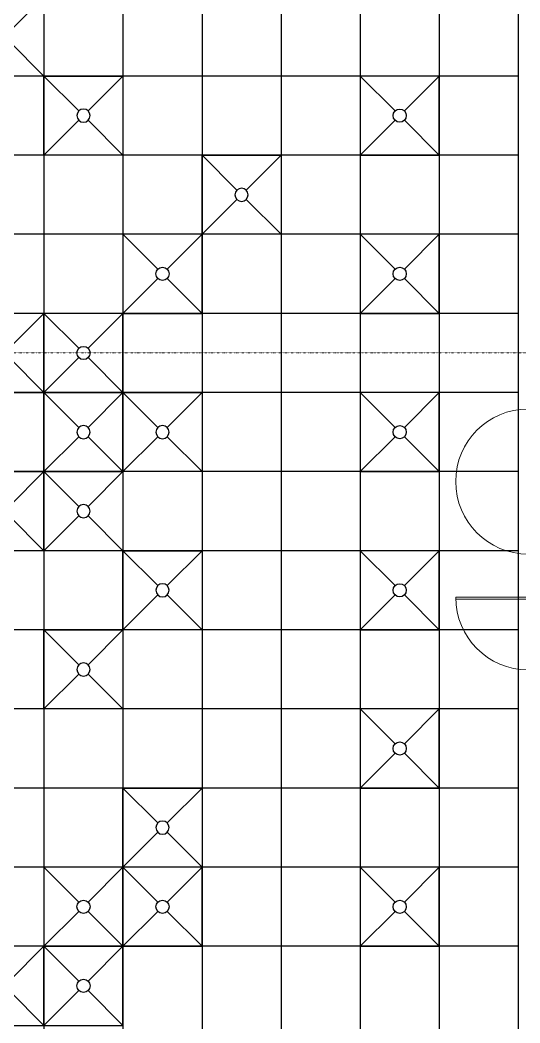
# Model space of a CAD drawing. Extents: x -32000 to 290600, y -111057 to 131250.
# Drawn here: x 235437 to 243025, y 4837 to 20050 of the extents above; entities that cross this region are included whole.
import ezdxf

# ---------------------------------------------------------------- set-up
doc = ezdxf.new("R2010")
doc.units = 0
doc.header["$LTSCALE"] = 5
doc.linetypes.add('H12PL3$0$JJP_三點線', pattern=[0.9, 0.3, -0.15, 0, -0.15, 0, -0.15, 0, -0.15])
for name, color, linetype in [('H12PL3$0$Door', 252, 'Continuous'), ('H12PL3$0$S-GRID', 252, 'Continuous'), ('XFDC30-200K$0$A-C-4500 (50K)', 9, 'Continuous'), ('XFDC30-50K$0$A-C-4500 (50K)', 9, 'Continuous'), ('XFDH30-8K$0$A-FFU-1200x1200_FAB B', 8, 'Continuous')]:
    doc.layers.add(name, color=color, linetype=linetype)

# ---------------------------------------------------------------- blocks, each defined once
blk = doc.blocks.new('H12PL3')
at = {"layer": 'H12PL3$0$Door', "lineweight": 0}
for p, q in [((243150, 11294), (242050, 11294)), ((242050, 11294), (242050, 11264)), ((242050, 11264), (243150, 11264))]:
    blk.add_line(p, q, dxfattribs=at)
for centre, start in [((243150, 13050), 90), ((243150, 11294), 180)]:
    blk.add_arc(centre, 1100, start, 270, dxfattribs=at)
at = {"layer": 'H12PL3$0$S-GRID', "linetype": 'H12PL3$0$JJP_三點線', "lineweight": 0}
blk.add_line((-29000, 15000), (289600, 15000), dxfattribs=at)
blk = doc.blocks.new('XFDC30-50K')
at = {"layer": 'XFDC30-50K$0$A-C-4500 (50K)', "ltscale": 0.3}
for p, q in [((235800, 44400), (235800, 3000)), ((237000, 44400), (237000, 3000)), ((238200, 44400), (238200, 3000)), ((239400, 44400), (239400, 3000)), ((240600, 37150), (240600, 3000)), ((241800, 37150), (241800, 3000)), ((243000, 37150), (243000, 3000)), ((243000, 19200), (174600, 19200)), ((243000, 18000), (174600, 18000)), ((243000, 16800), (174600, 16800)), ((243000, 15600), (174600, 15600)), ((243000, 14400), (174600, 14400)), ((243000, 13200), (166200, 13200)), ((243000, 12000), (166200, 12000)), ((243000, 10800), (166200, 10800)), ((243000, 9600), (166200, 9600)), ((243000, 8400), (166200, 8400)), ((243000, 7200), (166200, 7200)), ((243000, 6000), (166200, 6000))]:
    blk.add_line(p, q, dxfattribs=at)
blk = doc.blocks.new('XFDC30-200K')
at = {"layer": 'XFDC30-200K$0$A-C-4500 (50K)', "ltscale": 0.3}
for p, q in [((235800, 44400), (235800, 3000)), ((237000, 44400), (237000, 3000)), ((238200, 44400), (238200, 3000)), ((239400, 44400), (239400, 3000)), ((240600, 37150), (240600, 3000)), ((241800, 37150), (241800, 3000)), ((243000, 37150), (243000, 3000)), ((243000, 19200), (174600, 19200)), ((243000, 18000), (174600, 18000)), ((243000, 16800), (174600, 16800)), ((243000, 15600), (174600, 15600)), ((243000, 14400), (174600, 14400)), ((243000, 13200), (166200, 13200)), ((243000, 12000), (166200, 12000)), ((243000, 10800), (166200, 10800)), ((243000, 9600), (166200, 9600)), ((243000, 8400), (166200, 8400)), ((243000, 7200), (166200, 7200)), ((243000, 6000), (166200, 6000))]:
    blk.add_line(p, q, dxfattribs=at)
blk = doc.blocks.new('XFDH30-8K$0$FFU-1212')
for p, q in [((0, 120), (52.9, 67.1)), ((67.1, 67.1), (120, 120)), ((0, 0), (52.9, 52.9)), ((67.1, 52.9), (120, 0))]:
    blk.add_line(p, q)
blk.add_lwpolyline([(0, 0), (120, 0), (120, 120), (0, 120)], close=True)
blk.add_circle((60, 60), 10)
blk = doc.blocks.new('XFDH30-8K')
at = {"layer": 'XFDH30-8K$0$A-FFU-1200x1200_FAB B', "yscale": 10, "zscale": 10, "rotation": 90}
for p, xscale in [((235800, 20400), -10), ((237000, 19200), -10), ((241800, 18000), 10), ((239400, 18000), -10), ((238200, 15600), 10), ((241800, 15600), 10), ((235800, 14400), 10), ((237000, 14400), 10), ((237000, 14400), -10), ((238200, 14400), -10), ((241800, 13200), 10), ((235800, 13200), -10), ((237000, 13200), -10), ((238200, 12000), -10), ((241800, 10800), 10), ((237000, 10800), -10), ((241800, 8400), 10), ((238200, 8400), -10), ((237000, 6000), 10), ((238200, 6000), 10), ((241800, 6000), 10), ((235800, 4800), 10), ((237000, 4800), 10)]:
    blk.add_blockref('XFDH30-8K$0$FFU-1212', p, dxfattribs=dict(at, xscale=xscale))

msp = doc.modelspace()

# ---------------------------------------------------------------- block references
for name in ['H12PL3', 'XFDC30-200K', 'XFDC30-50K', 'XFDH30-8K']:
    msp.add_blockref(name, (0, 0))

doc.saveas('drawing.dxf')
